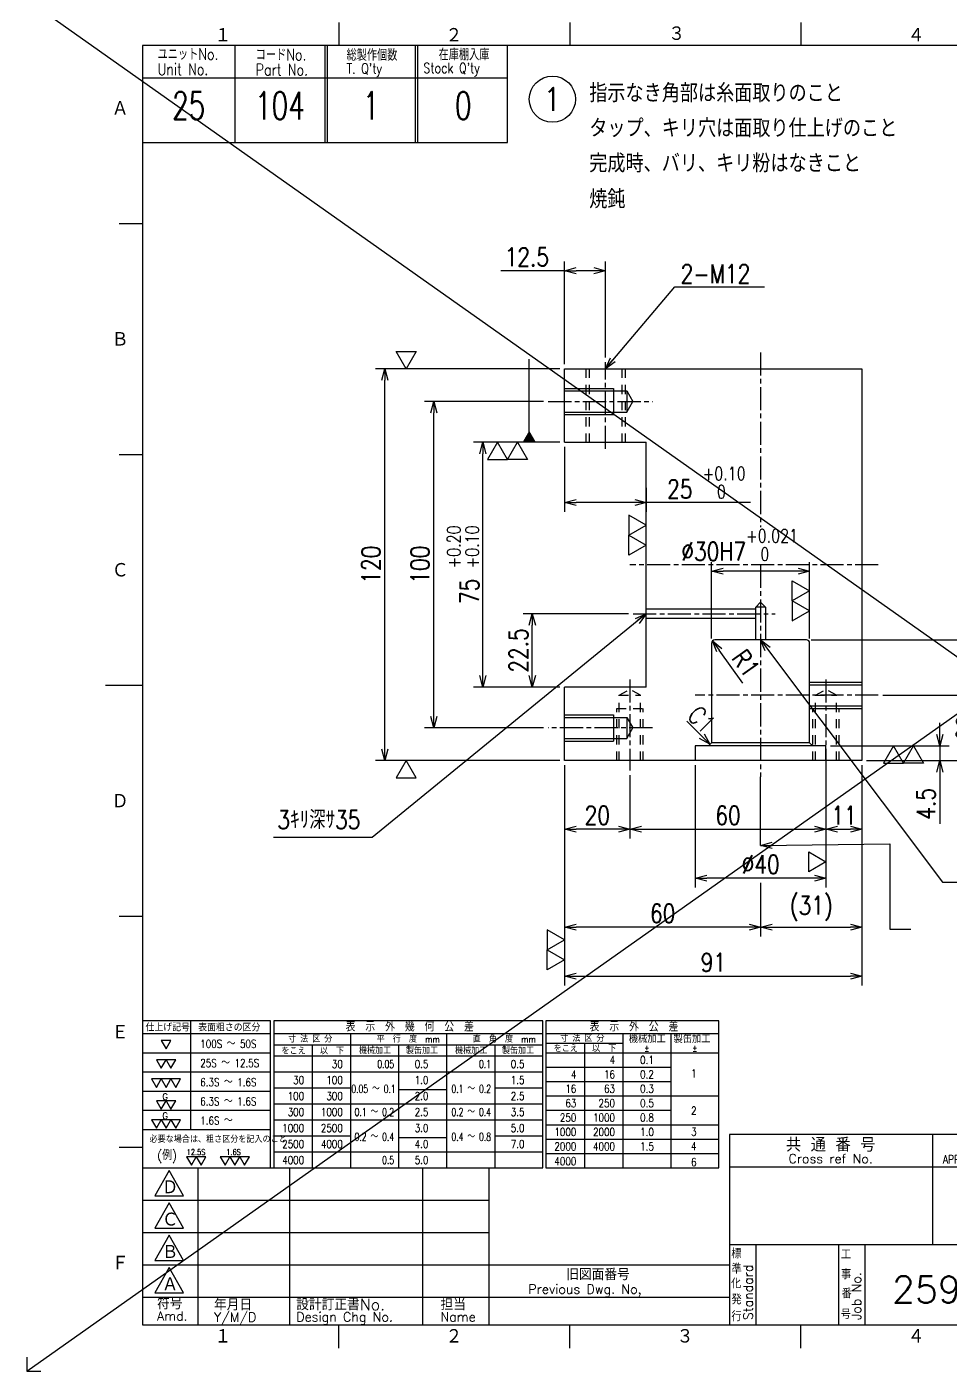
# Model space of a CAD drawing. Extents: x 0 to 1442, y 0 to 840.
# Drawn here: x 0 to 282.5, y 0 to 411.6 of the extents above; entities that cross this region are included whole.
import ezdxf
from ezdxf.enums import TextEntityAlignment as Align

# ---------------------------------------------------------------- set-up
doc = ezdxf.new("R2010")
doc.units = 0
doc.header["$LTSCALE"] = 1.41421
doc.linetypes.add('GEN7A', pattern=[7.5, 5, -0.75, 1, -0.75])
doc.linetypes.add('HIDDEN2', pattern=[3.5, 2, -1.5])
doc.layers.get('0').update_dxf_attribs({"linetype": 'CONTINUOUS'})
doc.layers.get('DEFPOINTS').update_dxf_attribs({"linetype": 'CONTINUOUS'})
for name, color, linetype in [('2', 5, 'CONTINUOUS'), ('4', 3, 'CONTINUOUS'), ('5', 3, 'CONTINUOUS'), ('6', 52, 'CONTINUOUS'), ('7A', 4, 'GEN7A'), ('8', 1, 'CONTINUOUS'), ('9', 3, 'HIDDEN2'), ('RAHM2', 1, 'CONTINUOUS')]:
    doc.layers.add(name, color=color, linetype=linetype)
doc.styles.add('DIMENSION', font='monotxt.shx', dxfattribs={"bigfont": 'bigfont.shx'})
doc.styles.get("Standard").update_dxf_attribs({"font": 'romans.shx', "width": 0.8, "bigfont": 'extfont.shx'})
doc.dimstyles.new('GEN-ISO', dxfattribs={"dimscale": 1.41421, "dimtxt": 4, "dimasz": 2.5, "dimexe": 2, "dimexo": 1, "dimgap": 1, "dimtad": 3, "dimdec": 3, "dimrnd": 0.001, "dimdsep": 46, "dimtxsty": 'Standard', "dimblk": 'OPEN30', "dimcen": 0, "dimclrt": 52, "dimadec": 0, "dimazin": 0, "dimtp": 0.1, "dimtm": 0.1, "dimtfac": 0.6, "dimtdec": 3, "dimtmove": 0, "dimatfit": 3, "dimldrblk": 'OPEN30', "dimfxl": 1, "dimarcsym": 0})
doc.dimstyles.new('GEN-ISO$4', dxfattribs={"dimscale": 1.41421, "dimtxt": 4, "dimasz": 2.5, "dimexe": 2, "dimexo": 1, "dimgap": 1, "dimtad": 3, "dimdec": 3, "dimrnd": 0.001, "dimdsep": 46, "dimtxsty": 'Standard', "dimblk": 'OPEN30', "dimcen": 0, "dimclrt": 52, "dimadec": 0, "dimazin": 0, "dimtp": 0.1, "dimtm": 0.1, "dimtfac": 0.6, "dimtdec": 3, "dimtmove": 0, "dimatfit": 3, "dimldrblk": 'OPEN30', "dimfxl": 1, "dimarcsym": 0})

# ---------------------------------------------------------------- blocks, each defined once
blk = doc.blocks.new('1A3ﾌﾞﾋﾝ')
at = {"layer": 'RAHM2', "color": 5, "linetype": 'Continuous'}
for p, q in [((67.5, 292), (67.5, 287)), ((117.5, 292), (117.5, 287)), ((167.5, 292), (167.5, 287)), ((410, 287), (25, 287)), ((25, 287), (25, 10)), ((104, 266), (104, 287)), ((25, 266), (64.5, 266)), ((64.5, 266), (104, 266)), ((20, 248.5), (25, 248.5)), ((20, 198.5), (25, 198.5)), ((17, 148.5), (25, 148.5)), ((20, 98.5), (25, 98.5)), ((20, 48.5), (25, 48.5)), ((25, 10), (410, 10)), ((67.5, 5), (67.5, 10)), ((117.5, 5), (117.5, 10)), ((0, 3), (0, 0)), ((0, 0), (3, 0))]:
    blk.add_line(p, q, dxfattribs=at)
at = {"layer": 'RAHM2', "color": 7, "linetype": 'Continuous'}
for p, q in [((45, 287), (45, 266)), ((64.5, 287), (64.5, 266)), ((65, 287), (65, 266)), ((84, 287), (84, 266)), ((84.5, 287), (84.5, 266)), ((25, 280), (64.5, 280)), ((64.5, 280), (104, 280)), ((195.93, 51.26), (195.93, 27.42)), ((25, 44), (100, 44)), ((37, 44), (37, 10)), ((56.8, 44), (56.8, 10)), ((85.6, 44), (85.6, 10)), ((100, 10), (100, 44)), ((152.05, 44.26), (410, 44.26)), ((25, 37), (100, 37)), ((25, 30), (100, 30)), ((152.05, 27.42), (410, 27.42)), ((157.77, 27.42), (157.77, 10)), ((175.59, 27.42), (175.59, 10)), ((181.3, 27.42), (181.3, 10)), ((25, 23), (100, 23)), ((100, 23), (152.05, 23)), ((25, 16), (100, 16)), ((100, 16), (152.05, 16)), ((167.5, 5), (167.5, 10))]:
    blk.add_line(p, q, dxfattribs=at)
at = {"layer": 'RAHM2', "color": 5, "linetype": 'Continuous'}
blk.add_lwpolyline([(410, 51.26), (152.05, 51.26), (152.05, 10)], dxfattribs=at)
at = {"layer": 'RAHM2', "color": 7, "linetype": 'Continuous'}
for points in [[(30.79, 43.41), (27.65, 37.97), (33.92, 37.97)], [(30.79, 36.41), (27.65, 30.97), (33.92, 30.97)], [(30.79, 29.41), (27.65, 23.97), (33.92, 23.97)], [(30.79, 22.41), (27.65, 16.97), (33.92, 16.97)]]:
    blk.add_lwpolyline(points, close=True, dxfattribs=at)
at = {"layer": 'RAHM2', "color": 5, "linetype": 'Continuous'}
blk.add_text('３', height=3.31, dxfattribs=at).set_placement((140.6, 289.58), align=Align.MIDDLE)
for s, p in [('１', (40.6, 287.58)), ('２', (90.6, 287.58)), ('４', (190.6, 287.58)), ('Ａ', (18.36, 271.74)), ('Ｂ', (18.36, 221.74)), ('Ｃ', (18.36, 171.74)), ('Ｄ', (18.36, 121.74)), ('Ｅ', (18.36, 71.74)), ('Ｆ', (18.36, 21.74)), ('１', (40.6, 5.87)), ('２', (90.6, 5.87)), ('３', (140.6, 5.87)), ('４', (190.6, 5.87))]:
    blk.add_text(s, height=3.31, dxfattribs=at).set_placement(p)
at = {"layer": 'RAHM2', "color": 7, "linetype": 'Continuous', "width": 0.8}
for s, height, p in [('ユニットNo.', 2.5, (28.29, 283.92)), ('コードNo.', 2.5, (49.52, 283.81)), ('総製作個数', 2.5, (69.17, 283.72)), ('在庫棚入庫', 2.5, (89.08, 283.82)), ('Unit No.', 2.5, (28.29, 280.64)), ('Part No.', 2.5, (49.52, 280.53)), ("T. Q'ty", 2.2, (69.17, 280.96)), ("Stock Q'ty", 2.2, (85.8, 281.06))]:
    blk.add_text(s, height=height, dxfattribs=at).set_placement(p)
at = {"layer": 'RAHM2', "color": 7, "linetype": 'Continuous'}
for s, height, p in [('共 通 番 号', 3, (173.93, 49.14)), ('Cross ref No.', 2, (173.93, 46.01))]:
    blk.add_text(s, height=height, dxfattribs=at).set_placement(p, align=Align.MIDDLE)
at = {"layer": 'RAHM2', "color": 7, "linetype": 'Continuous', "width": 0.8}
blk.add_text('APPROVED', height=1.8, dxfattribs=at).set_placement((203.18, 45.85), align=Align.MIDDLE)
at = {"layer": 'RAHM2', "color": 7, "linetype": 'Continuous'}
for s, height, p in [('Ｄ', 3.2, (29.23, 38.2)), ('Ｃ', 3.2, (29.23, 31.2)), ('Ｂ', 3.2, (29.23, 24.2)), ('標', 2, (152.44, 24.43)), ('準', 2, (152.47, 21.11)), ('工', 2, (176.15, 24.24)), ('旧図面番号', 2.5, (116.71, 19.69)), ('事', 2, (176.17, 19.92)), ('Ａ', 3.2, (29.23, 17.2)), ('Previous Dwg. No,', 2, (108.5, 16.75)), ('化', 2, (152.37, 17.95)), ('番', 2, (176.31, 15.76)), ('符号', 2.5, (28.17, 13.37)), ('年月日', 2.5, (40.49, 13.14)), ('設計訂正書No.', 2.5, (58.29, 13.18)), ('担当', 2.5, (89.5, 13.18)), ('発', 2, (152.46, 14.47)), ('Amd.', 2, (28.17, 10.93)), ('Y/M/D', 2, (40.49, 10.7)), ('Design Chg No.', 2, (58.29, 10.75)), ('Name', 2, (89.5, 10.75)), ('行', 2, (152.46, 10.82)), ('号', 2, (176.11, 11.28))]:
    blk.add_text(s, height=height, dxfattribs=at).set_placement(p)
for s, p in [('Standard', (157.07, 11.05)), ('Job No.', (180.5, 11.05))]:
    blk.add_text(s, height=2, rotation=90, dxfattribs=at).set_placement(p)
at = {"layer": 'RAHM2', "color": 5, "linetype": 'Continuous', "width": 0.7}
for tag, p in [('HEADER3', (35, 274.01)), ('HEADER4', (54.75, 274)), ('HEADER15', (74.49, 274)), ('HEADER16', (94.43, 274))]:
    blk.add_attdef(tag, text='', height=6, dxfattribs=at).set_placement(p, align=Align.MIDDLE)
at = {"layer": 'RAHM2', "color": 7, "linetype": 'Continuous'}
blk.add_attdef('HEADER5', text='', height=2.5, dxfattribs=at).set_placement((63.69, 267.1), align=Align.BOTTOM_RIGHT)
for tag, height, width, p in [('HEADER1', 5, 0.9, (359.12, 40.15)), ('HEADER7', 5, 0.8, (174.38, 35.8)), ('GEN-TITLE-SCA', 4, 0.85, (261.79, 35.85)), ('HEADER2', 6, 0.9, (358.89, 31.68)), ('HEADER11', 3.2, 0.63, (46.91, 19.38)), ('HEADER9', 3.33, 0.8, (71.4, 19.2)), ('HEADER10', 3.5, 0.8, (92.57, 19.22)), ('HEADER14', 3.31, 0.8, (126.54, 12.82))]:
    blk.add_attdef(tag, text='', height=height, dxfattribs=dict(at, width=width)).set_placement(p, align=Align.MIDDLE)
at = {"layer": 'RAHM2', "color": 7, "linetype": 'Continuous', "width": 0.8}
blk.add_attdef('GEN-TITLE-DAT', text='', height=3.5, dxfattribs=at).set_placement((275.35, 34.1), align=Align.BOTTOM_LEFT)
at = {"layer": 'RAHM2', "color": 5, "linetype": 'Continuous'}
blk.add_attdef('HEADER6', text='', height=5.8, dxfattribs=at).set_placement((207.09, 13.03), align=Align.BOTTOM_RIGHT)
at = {"layer": 'RAHM2', "color": 5, "linetype": 'Continuous', "style": 'DIMENSION', "width": 1.2}
for tag, p in [('HEADER13', (213.56, 11.75)), ('HEADER12', (247.26, 11.72)), ('GEN-TITLE-DWG', (316.79, 11.74))]:
    blk.add_attdef(tag, text='', height=7.02, dxfattribs=at).set_placement(p, align=Align.BOTTOM_LEFT)
blk.add_attdef('HEADER8', text='', height=7.02, dxfattribs=at).set_placement((406.69, 11.71), align=Align.BOTTOM_RIGHT)
blk = doc.blocks.new('_Open30')
at = {"color": 0, "linetype": 'ByBlock', "lineweight": -2}
for p, q in [((-1, 0.27), (0, 0)), ((0, 0), (-1, -0.27)), ((0, 0), (-1, 0))]:
    blk.add_line(p, q, dxfattribs=at)
blk = doc.blocks.new('*D6')
at = {"layer": '5', "color": 0, "lineweight": -2, "transparency": 16777216}
for p, q in [((163.13, 284.44), (136.72, 284.44)), ((139.54, 212.97), (139.54, 280.9)), ((163.13, 209.44), (136.72, 209.44))]:
    blk.add_line(p, q, dxfattribs=at)
at = {"layer": 'DEFPOINTS', "color": 0, "transparency": 16777216}
for p in [(139.54, 284.44), (164.54, 284.44), (164.54, 209.44)]:
    blk.add_point(p, dxfattribs=at)
at = {"layer": '5', "color": 0, "lineweight": -2, "transparency": 16777216, "xscale": 3.535525, "yscale": 3.535525, "zscale": 3.535525}
for p, rotation in [((139.54, 284.44), 90), ((139.54, 209.44), 270)]:
    blk.add_blockref('_Open30', p, dxfattribs=dict(at, rotation=rotation))
at = {"layer": '5', "color": 52, "transparency": 16777216, "insert": (133.46, 246.94), "char_height": 5.6568, "attachment_point": 5, "rotation": 90}
blk.add_mtext('75 \\H4;\\S+0.20^ +0.10;', dxfattribs=at)
blk = doc.blocks.new('*D5')
at = {"layer": '5', "color": 0, "lineweight": -2, "transparency": 16777216}
for p, q in [((158.13, 296.94), (121.72, 296.94)), ((124.54, 200.47), (124.54, 293.4)), ((158.13, 196.94), (121.72, 196.94))]:
    blk.add_line(p, q, dxfattribs=at)
at = {"layer": 'DEFPOINTS', "color": 0, "transparency": 16777216}
for p in [(124.54, 296.94), (159.54, 296.94), (159.54, 196.94)]:
    blk.add_point(p, dxfattribs=at)
at = {"layer": '5', "color": 0, "lineweight": -2, "transparency": 16777216, "xscale": 3.535525, "yscale": 3.535525, "zscale": 3.535525}
for p, rotation in [((124.54, 296.94), 90), ((124.54, 196.94), 270)]:
    blk.add_blockref('_Open30', p, dxfattribs=dict(at, rotation=rotation))
at = {"layer": '5', "color": 52, "transparency": 16777216, "insert": (120.3, 246.94), "char_height": 5.657, "attachment_point": 5, "rotation": 90}
blk.add_mtext('100', dxfattribs=at)
blk = doc.blocks.new('*D7')
at = {"layer": '5', "color": 0, "lineweight": -2, "transparency": 16777216}
for p, q in [((164.54, 185.52), (164.54, 118.11)), ((255.54, 185.52), (255.54, 118.11)), ((168.08, 120.94), (252.01, 120.94))]:
    blk.add_line(p, q, dxfattribs=at)
at = {"layer": 'DEFPOINTS', "color": 0, "transparency": 16777216}
for p in [(164.54, 186.94), (255.54, 186.94), (255.54, 120.94)]:
    blk.add_point(p, dxfattribs=at)
at = {"layer": '5', "color": 0, "lineweight": -2, "transparency": 16777216, "xscale": 3.535525, "yscale": 3.535525, "zscale": 3.535525, "rotation": 180}
blk.add_blockref('_Open30', (164.54, 120.94), dxfattribs=at)
at = {"layer": '5', "color": 0, "lineweight": -2, "transparency": 16777216, "xscale": 3.535525, "yscale": 3.535525, "zscale": 3.535525}
blk.add_blockref('_Open30', (255.54, 120.94), dxfattribs=at)
at = {"layer": '5', "color": 52, "transparency": 16777216, "insert": (210.04, 125.18), "char_height": 5.657, "attachment_point": 5}
blk.add_mtext('91', dxfattribs=at)
blk = doc.blocks.new('*D8')
at = {"layer": '5', "color": 0, "lineweight": -2, "transparency": 16777216}
for p, q in [((164.54, 283.02), (164.54, 263.15)), ((189.54, 270.52), (189.54, 263.15)), ((186.01, 265.98), (168.08, 265.98)), ((221.48, 265.98), (189.54, 265.98))]:
    blk.add_line(p, q, dxfattribs=at)
at = {"layer": 'DEFPOINTS', "color": 0, "transparency": 16777216}
for p in [(164.54, 284.44), (189.54, 271.94), (164.54, 265.98)]:
    blk.add_point(p, dxfattribs=at)
at = {"layer": '5', "color": 0, "lineweight": -2, "transparency": 16777216, "xscale": 3.535525, "yscale": 3.535525, "zscale": 3.535525, "rotation": 180}
blk.add_blockref('_Open30', (164.54, 265.98), dxfattribs=at)
at = {"layer": '5', "color": 0, "lineweight": -2, "transparency": 16777216, "xscale": 3.535525, "yscale": 3.535525, "zscale": 3.535525}
blk.add_blockref('_Open30', (189.54, 265.98), dxfattribs=at)
at = {"layer": '5', "color": 52, "transparency": 16777216, "insert": (207.94, 272.06), "char_height": 5.6568, "attachment_point": 5}
blk.add_mtext('25 \\H4;\\S+0.10^   0;', dxfattribs=at)
blk = doc.blocks.new('*D9')
at = {"layer": '5', "color": 0, "lineweight": -2, "transparency": 16777216}
for p, q in [((163.13, 306.94), (106.72, 306.94)), ((109.54, 190.47), (109.54, 303.4)), ((163.13, 186.94), (106.72, 186.94))]:
    blk.add_line(p, q, dxfattribs=at)
at = {"layer": 'DEFPOINTS', "color": 0, "transparency": 16777216}
for p in [(109.54, 306.94), (164.54, 306.94), (164.54, 186.94)]:
    blk.add_point(p, dxfattribs=at)
at = {"layer": '5', "color": 0, "lineweight": -2, "transparency": 16777216, "xscale": 3.535525, "yscale": 3.535525, "zscale": 3.535525}
for p, rotation in [((109.54, 306.94), 90), ((109.54, 186.94), 270)]:
    blk.add_blockref('_Open30', p, dxfattribs=dict(at, rotation=rotation))
at = {"layer": '5', "color": 52, "transparency": 16777216, "insert": (105.3, 246.94), "char_height": 5.657, "attachment_point": 5, "rotation": 90}
blk.add_mtext('120', dxfattribs=at)
blk = doc.blocks.new('*D11')
at = {"layer": '5', "color": 0, "lineweight": -2, "transparency": 16777216}
for p, q in [((164.54, 308.35), (164.54, 339.76)), ((177.04, 310.35), (177.04, 339.76)), ((164.54, 336.94), (145.03, 336.94)), ((173.51, 336.94), (168.08, 336.94))]:
    blk.add_line(p, q, dxfattribs=at)
at = {"layer": 'DEFPOINTS', "color": 0, "transparency": 16777216}
for p in [(164.54, 336.94), (177.04, 308.94), (164.54, 306.94)]:
    blk.add_point(p, dxfattribs=at)
at = {"layer": '5', "color": 0, "lineweight": -2, "transparency": 16777216, "xscale": 3.535525, "yscale": 3.535525, "zscale": 3.535525, "rotation": 180}
blk.add_blockref('_Open30', (164.54, 336.94), dxfattribs=at)
at = {"layer": '5', "color": 0, "lineweight": -2, "transparency": 16777216, "xscale": 3.535525, "yscale": 3.535525, "zscale": 3.535525}
blk.add_blockref('_Open30', (177.04, 336.94), dxfattribs=at)
at = {"layer": '5', "color": 52, "transparency": 16777216, "insert": (153.02, 341.18), "char_height": 5.657, "attachment_point": 5}
blk.add_mtext('12.5', dxfattribs=at)
blk = doc.blocks.new('*D12')
at = {"layer": '5', "color": 0, "lineweight": -2, "transparency": 16777216}
blk.add_line((219.07, 210.66), (211.89, 220.76), dxfattribs=at)
at = {"layer": 'DEFPOINTS', "color": 0, "transparency": 16777216}
for p in [(209.84, 223.64), (210.42, 222.83)]:
    blk.add_point(p, dxfattribs=at)
at = {"layer": '5', "color": 0, "lineweight": -2, "transparency": 16777216, "xscale": 3.535525, "yscale": 3.535525, "zscale": 3.535525, "rotation": 125.4241590727344}
blk.add_blockref('_Open30', (209.84, 223.64), dxfattribs=at)
at = {"layer": '5', "color": 52, "transparency": 16777216, "insert": (219.96, 216.73), "char_height": 5.657, "attachment_point": 5, "rotation": 305.4242}
blk.add_mtext('R1', dxfattribs=at)
blk = doc.blocks.new('*D13')
at = {"layer": '5', "color": 0, "lineweight": -2, "transparency": 16777216}
for p, q in [((239.96, 223.94), (309.37, 223.94)), ((306.54, 190.47), (306.54, 220.4)), ((256.96, 186.94), (309.37, 186.94))]:
    blk.add_line(p, q, dxfattribs=at)
at = {"layer": 'DEFPOINTS', "color": 0, "transparency": 16777216}
for p in [(238.54, 223.94), (306.54, 223.94), (255.54, 186.94)]:
    blk.add_point(p, dxfattribs=at)
at = {"layer": '5', "color": 0, "lineweight": -2, "transparency": 16777216, "xscale": 3.535525, "yscale": 3.535525, "zscale": 3.535525}
for p, rotation in [((306.54, 223.94), 90), ((306.54, 186.94), 270)]:
    blk.add_blockref('_Open30', p, dxfattribs=dict(at, rotation=rotation))
at = {"layer": '5', "color": 52, "transparency": 16777216, "insert": (302.3, 205.44), "char_height": 5.657, "attachment_point": 5, "rotation": 90}
blk.add_mtext('37', dxfattribs=at)
blk = doc.blocks.new('*D14')
at = {"layer": '5', "color": 0, "lineweight": -2, "transparency": 16777216}
for p, q in [((261.96, 206.94), (294.37, 206.94)), ((291.54, 190.47), (291.54, 203.4)), ((256.96, 186.94), (294.37, 186.94))]:
    blk.add_line(p, q, dxfattribs=at)
at = {"layer": 'DEFPOINTS', "color": 0, "transparency": 16777216}
for p in [(260.54, 206.94), (291.54, 206.94), (255.54, 186.94)]:
    blk.add_point(p, dxfattribs=at)
at = {"layer": '5', "color": 0, "lineweight": -2, "transparency": 16777216, "xscale": 3.535525, "yscale": 3.535525, "zscale": 3.535525}
for p, rotation in [((291.54, 206.94), 90), ((291.54, 186.94), 270)]:
    blk.add_blockref('_Open30', p, dxfattribs=dict(at, rotation=rotation))
at = {"layer": '5', "color": 52, "transparency": 16777216, "insert": (287.3, 196.94), "char_height": 5.657, "attachment_point": 5, "rotation": 90}
blk.add_mtext('20', dxfattribs=at)
blk = doc.blocks.new('*D15')
at = {"layer": '5', "color": 0, "lineweight": -2, "transparency": 16777216}
for p, q in [((279.37, 194.97), (279.37, 198.51)), ((245.96, 191.44), (282.2, 191.44)), ((279.37, 191.44), (279.37, 186.94)), ((256.96, 186.94), (282.2, 186.94)), ((279.37, 183.4), (279.37, 167.55))]:
    blk.add_line(p, q, dxfattribs=at)
at = {"layer": 'DEFPOINTS', "color": 0, "transparency": 16777216}
for p in [(244.54, 191.44), (255.54, 186.94), (279.37, 186.94)]:
    blk.add_point(p, dxfattribs=at)
at = {"layer": '5', "color": 0, "lineweight": -2, "transparency": 16777216, "xscale": 3.535525, "yscale": 3.535525, "zscale": 3.535525}
for p, rotation in [((279.37, 191.44), 270), ((279.37, 186.94), 90)]:
    blk.add_blockref('_Open30', p, dxfattribs=dict(at, rotation=rotation))
at = {"layer": '5', "color": 52, "transparency": 16777216, "insert": (275.13, 173.71), "char_height": 5.657, "attachment_point": 5, "rotation": 90}
blk.add_mtext('4.5', dxfattribs=at)
blk = doc.blocks.new('*D16')
at = {"layer": '5', "color": 0, "lineweight": -2, "transparency": 16777216}
for p, q in [((209.54, 224.35), (209.54, 247.76)), ((239.54, 224.35), (239.54, 247.76)), ((236.01, 244.94), (213.08, 244.94))]:
    blk.add_line(p, q, dxfattribs=at)
at = {"layer": 'DEFPOINTS', "color": 0, "transparency": 16777216}
for p in [(209.54, 244.94), (209.54, 222.94), (239.54, 222.94)]:
    blk.add_point(p, dxfattribs=at)
at = {"layer": '5', "color": 0, "lineweight": -2, "transparency": 16777216, "xscale": 3.535525, "yscale": 3.535525, "zscale": 3.535525, "rotation": 180}
blk.add_blockref('_Open30', (209.54, 244.94), dxfattribs=at)
at = {"layer": '5', "color": 0, "lineweight": -2, "transparency": 16777216, "xscale": 3.535525, "yscale": 3.535525, "zscale": 3.535525}
blk.add_blockref('_Open30', (239.54, 244.94), dxfattribs=at)
at = {"layer": '5', "color": 52, "transparency": 16777216, "insert": (218.13, 252.97), "char_height": 5.6568, "attachment_point": 5}
blk.add_mtext('%%C30H7\\H4;\\S+0.021^   0;', dxfattribs=at)
blk = doc.blocks.new('*D17')
at = {"layer": '5', "color": 0, "lineweight": -2, "transparency": 16777216}
for p, q in [((204.54, 185.52), (204.54, 148.11)), ((244.54, 185.52), (244.54, 148.11)), ((241.01, 150.94), (208.08, 150.94))]:
    blk.add_line(p, q, dxfattribs=at)
at = {"layer": 'DEFPOINTS', "color": 0, "transparency": 16777216}
for p in [(204.54, 186.94), (244.54, 186.94), (204.54, 150.94)]:
    blk.add_point(p, dxfattribs=at)
at = {"layer": '5', "color": 0, "lineweight": -2, "transparency": 16777216, "xscale": 3.535525, "yscale": 3.535525, "zscale": 3.535525, "rotation": 180}
blk.add_blockref('_Open30', (204.54, 150.94), dxfattribs=at)
at = {"layer": '5', "color": 0, "lineweight": -2, "transparency": 16777216, "xscale": 3.535525, "yscale": 3.535525, "zscale": 3.535525}
blk.add_blockref('_Open30', (244.54, 150.94), dxfattribs=at)
at = {"layer": '5', "color": 52, "transparency": 16777216, "insert": (224.54, 155.18), "char_height": 5.657, "attachment_point": 5}
blk.add_mtext('%%C40', dxfattribs=at)
blk = doc.blocks.new('GENBALLOON1')
blk.add_circle((0, 0), 5)
at = {"flags": 1}
blk.add_attdef('GEN_PARENT', text='', height=2.5, dxfattribs=at).set_placement((0, 0), align=Align.MIDDLE)
blk.add_attdef('REF_NO', text='', height=3.5).set_placement((0, 0), align=Align.MIDDLE)
at = {"color": 7, "flags": 1}
for tag, p in [('5GENINF', (6.43, 0.96)), ('6GENINF', (6.43, 0.63)), ('7GENINF', (6.43, 0.3)), ('8GENINF', (6.43, -0.04)), ('9GENINF', (6.43, -0.37)), ('3GENINF', (6.43, -2.34)), ('4GENINF', (6.43, -2.67)), ('10GENINF', (6.43, -0.7)), ('11GENINF', (6.43, -1)), ('12GENINF', (6.43, -1.34)), ('13GENINF', (6.43, -1.67)), ('14GENINF', (6.43, -2)), ('15GENINF', (6.43, -3)), ('20GENINF', (6.43, -4.7)), ('21GENINF', (6.43, -5.04)), ('22GENINF', (6.43, -5.37)), ('16GENINF', (6.43, -3.34)), ('17GENINF', (6.43, -3.7)), ('18GENINF', (6.43, -4.04)), ('19GENINF', (6.43, -4.37))]:
    blk.add_attdef(tag, p, '', height=0.2, dxfattribs=at)
blk = doc.blocks.new('*D19')
at = {"layer": '5', "color": 0, "lineweight": -2, "transparency": 16777216}
for p, q in [((164.54, 185.52), (164.54, 163.11)), ((184.54, 182.52), (184.54, 163.11)), ((181.01, 165.94), (168.08, 165.94))]:
    blk.add_line(p, q, dxfattribs=at)
at = {"layer": 'DEFPOINTS', "color": 0, "transparency": 16777216}
for p in [(164.54, 186.94), (184.54, 183.94), (164.54, 165.94)]:
    blk.add_point(p, dxfattribs=at)
at = {"layer": '5', "color": 0, "lineweight": -2, "transparency": 16777216, "xscale": 3.535525, "yscale": 3.535525, "zscale": 3.535525, "rotation": 180}
blk.add_blockref('_Open30', (164.54, 165.94), dxfattribs=at)
at = {"layer": '5', "color": 0, "lineweight": -2, "transparency": 16777216, "xscale": 3.535525, "yscale": 3.535525, "zscale": 3.535525}
blk.add_blockref('_Open30', (184.54, 165.94), dxfattribs=at)
at = {"layer": '5', "color": 52, "transparency": 16777216, "insert": (174.54, 170.18), "char_height": 5.657, "attachment_point": 5}
blk.add_mtext('20', dxfattribs=at)
blk = doc.blocks.new('*D20')
at = {"layer": '5', "color": 0, "lineweight": -2, "transparency": 16777216}
for p, q in [((184.54, 182.52), (184.54, 163.11)), ((244.54, 182.52), (244.54, 163.11)), ((188.08, 165.94), (241.01, 165.94))]:
    blk.add_line(p, q, dxfattribs=at)
at = {"layer": 'DEFPOINTS', "color": 0, "transparency": 16777216}
for p in [(184.54, 183.94), (244.54, 183.94), (244.54, 165.94)]:
    blk.add_point(p, dxfattribs=at)
at = {"layer": '5', "color": 0, "lineweight": -2, "transparency": 16777216, "xscale": 3.535525, "yscale": 3.535525, "zscale": 3.535525, "rotation": 180}
blk.add_blockref('_Open30', (184.54, 165.94), dxfattribs=at)
at = {"layer": '5', "color": 0, "lineweight": -2, "transparency": 16777216, "xscale": 3.535525, "yscale": 3.535525, "zscale": 3.535525}
blk.add_blockref('_Open30', (244.54, 165.94), dxfattribs=at)
at = {"layer": '5', "color": 52, "transparency": 16777216, "insert": (214.54, 170.18), "char_height": 5.657, "attachment_point": 5}
blk.add_mtext('60', dxfattribs=at)
blk = doc.blocks.new('*D21')
at = {"layer": '5', "color": 0, "lineweight": -2, "transparency": 16777216}
for p, q in [((255.54, 185.52), (255.54, 163.11)), ((244.54, 182.52), (244.54, 163.11)), ((248.08, 165.94), (252.01, 165.94))]:
    blk.add_line(p, q, dxfattribs=at)
at = {"layer": 'DEFPOINTS', "color": 0, "transparency": 16777216}
for p in [(255.54, 186.94), (244.54, 183.94), (255.54, 165.94)]:
    blk.add_point(p, dxfattribs=at)
at = {"layer": '5', "color": 0, "lineweight": -2, "transparency": 16777216, "xscale": 3.535525, "yscale": 3.535525, "zscale": 3.535525, "rotation": 180}
blk.add_blockref('_Open30', (244.54, 165.94), dxfattribs=at)
at = {"layer": '5', "color": 0, "lineweight": -2, "transparency": 16777216, "xscale": 3.535525, "yscale": 3.535525, "zscale": 3.535525}
blk.add_blockref('_Open30', (255.54, 165.94), dxfattribs=at)
at = {"layer": '5', "color": 52, "transparency": 16777216, "insert": (250.04, 170.18), "char_height": 5.657, "attachment_point": 5}
blk.add_mtext('11', dxfattribs=at)
blk = doc.blocks.new('*D30')
at = {"layer": '5', "color": 0, "lineweight": -2, "transparency": 16777216}
for p, q in [((255.54, 185.52), (255.54, 133.11)), ((224.54, 149.52), (224.54, 133.11)), ((228.08, 135.94), (252.01, 135.94))]:
    blk.add_line(p, q, dxfattribs=at)
at = {"layer": 'DEFPOINTS', "color": 0, "transparency": 16777216}
for p in [(255.54, 186.94), (224.54, 150.94), (255.54, 135.94)]:
    blk.add_point(p, dxfattribs=at)
at = {"layer": '5', "color": 0, "lineweight": -2, "transparency": 16777216, "xscale": 3.535525, "yscale": 3.535525, "zscale": 3.535525, "rotation": 180}
blk.add_blockref('_Open30', (224.54, 135.94), dxfattribs=at)
at = {"layer": '5', "color": 0, "lineweight": -2, "transparency": 16777216, "xscale": 3.535525, "yscale": 3.535525, "zscale": 3.535525}
blk.add_blockref('_Open30', (255.54, 135.94), dxfattribs=at)
at = {"layer": '5', "color": 52, "transparency": 16777216, "insert": (240.04, 141.66), "char_height": 5.657, "attachment_point": 5}
blk.add_mtext('(31)', dxfattribs=at)
blk = doc.blocks.new('*D31')
at = {"layer": '5', "color": 0, "lineweight": -2, "transparency": 16777216}
for p, q in [((164.54, 185.52), (164.54, 133.11)), ((224.54, 149.52), (224.54, 133.11)), ((221.01, 135.94), (168.08, 135.94))]:
    blk.add_line(p, q, dxfattribs=at)
at = {"layer": 'DEFPOINTS', "color": 0, "transparency": 16777216}
for p in [(164.54, 186.94), (224.54, 150.94), (164.54, 135.94)]:
    blk.add_point(p, dxfattribs=at)
at = {"layer": '5', "color": 0, "lineweight": -2, "transparency": 16777216, "xscale": 3.535525, "yscale": 3.535525, "zscale": 3.535525, "rotation": 180}
blk.add_blockref('_Open30', (164.54, 135.94), dxfattribs=at)
at = {"layer": '5', "color": 0, "lineweight": -2, "transparency": 16777216, "xscale": 3.535525, "yscale": 3.535525, "zscale": 3.535525}
blk.add_blockref('_Open30', (224.54, 135.94), dxfattribs=at)
at = {"layer": '5', "color": 52, "transparency": 16777216, "insert": (194.54, 140.18), "char_height": 5.657, "attachment_point": 5}
blk.add_mtext('60', dxfattribs=at)
blk = doc.blocks.new('*D32')
at = {"layer": '5', "color": 0, "lineweight": -2, "transparency": 16777216}
for p, q in [((184.11, 231.94), (151.84, 231.94)), ((154.67, 212.97), (154.67, 228.4)), ((163.13, 209.44), (151.84, 209.44))]:
    blk.add_line(p, q, dxfattribs=at)
at = {"layer": 'DEFPOINTS', "color": 0, "transparency": 16777216}
for p in [(154.67, 231.94), (185.53, 231.94), (164.54, 209.44)]:
    blk.add_point(p, dxfattribs=at)
at = {"layer": '5', "color": 0, "lineweight": -2, "transparency": 16777216, "xscale": 3.535525, "yscale": 3.535525, "zscale": 3.535525}
for p, rotation in [((154.67, 231.94), 90), ((154.67, 209.44), 270)]:
    blk.add_blockref('_Open30', p, dxfattribs=dict(at, rotation=rotation))
at = {"layer": '5', "color": 52, "transparency": 16777216, "insert": (150.43, 220.69), "char_height": 5.657, "attachment_point": 5, "rotation": 90}
blk.add_mtext('22.5', dxfattribs=at)
blk = doc.blocks.new('A$C5F9221B6')
for p, q in [((10.5, 32.2), (10.5, 8.4)), ((0, 29.4), (28, 29.4)), ((28.7, 29.4), (87.5, 29.4)), ((28.7, 26.95), (87.5, 26.95)), ((37.1, 26.95), (37.1, 0)), ((45.5, 29.4), (45.5, 0)), ((56, 26.95), (56, 0)), ((66.5, 29.4), (66.5, 0)), ((77, 26.95), (77, 0)), ((88.2, 29.4), (126, 29.4)), ((88.2, 27.3), (105, 27.3)), ((96.6, 27.3), (96.6, 0)), ((105, 29.4), (105, 0)), ((115.5, 29.4), (115.5, 0)), ((28.7, 24.5), (87.5, 24.5)), ((88.2, 25.2), (126, 25.2)), ((0, 8.4), (28, 8.4))]:
    blk.add_line(p, q)
for points in [[(5.16, 26.02), (6.22, 27.86), (4.1, 27.86), (5.16, 26.02)], [(4.1, 21.82), (5.16, 23.66), (3.04, 23.66), (4.1, 21.82)], [(6.22, 21.82), (7.28, 23.66), (5.16, 23.66), (6.22, 21.82)], [(3.04, 17.62), (4.1, 19.46), (1.98, 19.46), (3.04, 17.62)], [(5.16, 17.62), (6.22, 19.46), (4.1, 19.46), (5.16, 17.62)], [(7.28, 17.62), (8.35, 19.46), (6.22, 19.46), (7.28, 17.62)], [(4.1, 12.86), (5.16, 14.69), (3.04, 14.69), (4.1, 12.86)], [(6.22, 12.86), (7.28, 14.69), (5.16, 14.69), (6.22, 12.86)], [(3.04, 8.66), (4.1, 10.49), (1.98, 10.49), (3.04, 8.66)], [(5.16, 8.66), (6.22, 10.49), (4.1, 10.49), (5.16, 8.66)], [(7.28, 8.66), (8.35, 10.49), (6.22, 10.49), (7.28, 8.66)], [(10.7, 0.61), (11.76, 2.45), (9.63, 2.45), (10.7, 0.61)], [(12.82, 0.61), (13.88, 2.45), (11.76, 2.45), (12.82, 0.61)], [(18.07, 0.61), (19.13, 2.45), (17.01, 2.45), (18.07, 0.61)], [(20.19, 0.61), (21.26, 2.45), (19.13, 2.45), (20.19, 0.61)], [(22.32, 0.61), (23.38, 2.45), (21.26, 2.45), (22.32, 0.61)]]:
    blk.add_lwpolyline(points, close=True)
at = {"layer": '2'}
for points in [[(0, 0), (28, 0), (28, 32.2), (0, 32.2)], [(28.7, 0), (87.5, 0), (87.5, 32.2), (28.7, 32.2)], [(88.2, 0), (126, 0), (126, 32.2), (88.2, 32.2)]]:
    blk.add_lwpolyline(points, close=True, dxfattribs=at)
at = {"layer": '4'}
for p, q in [((0, 25.2), (28, 25.2)), ((0, 21), (28, 21)), ((28.7, 21), (87.5, 21)), ((88.2, 22.05), (115.5, 22.05)), ((88.2, 18.9), (115.5, 18.9)), ((0, 16.8), (28, 16.8)), ((28.7, 17.5), (45.5, 17.5)), ((56, 17.15), (66.5, 17.15)), ((77, 17.5), (87.5, 17.5)), ((88.2, 15.75), (126, 15.75)), ((0, 12.6), (28, 12.6)), ((28.7, 14), (87.5, 14)), ((88.2, 12.6), (115.5, 12.6)), ((28.7, 10.5), (87.5, 10.5)), ((88.2, 9.45), (126, 9.45)), ((28.7, 7), (45.5, 7)), ((56, 6.65), (66.5, 6.65)), ((77, 7), (87.5, 7)), ((88.2, 6.3), (126, 6.3)), ((28.7, 3.5), (87.5, 3.5)), ((88.2, 3.15), (126, 3.15))]:
    blk.add_line(p, q, dxfattribs=at)
at = {"width": 0.9}
for s, height, p in [('仕上げ記号', 1.54, (5.53, 29.91)), ('表面粗さの区分', 1.54, (18.98, 29.91)), ('寸 法 区 分', 1.4, (36.67, 27.45)), ('機械加工', 1.4, (50.85, 24.93)), ('平\u3000行\u3000度\u3000mm', 1.4, (58.11, 27.45)), ('製缶加工', 1.4, (61.11, 24.93)), ('機械加工', 1.4, (71.85, 24.93)), ('直\u3000角\u3000度\u3000mm', 1.4, (79.11, 27.45)), ('製缶加工', 1.4, (82.11, 24.93)), ('をこえ', 1.4, (92.54, 25.38)), ('寸 法 区 分', 1.4, (96.17, 27.62)), ('以\u3000下', 1.4, (100.94, 25.38)), ('機械加工', 1.61, (110.35, 27.35)), ('%%P', 1.4, (110.27, 25.48)), ('製缶加工', 1.61, (120.13, 27.35)), ('%%P', 1.4, (120.77, 25.48)), ('をこえ', 1.4, (33.04, 24.85)), ('以\u3000下', 1.4, (41.44, 24.85))]:
    blk.add_text(s, height=height, dxfattribs=at).set_placement(p, align=Align.CENTER)
for s, p in [('表\u3000示\u3000外\u3000幾\u3000何\u3000公\u3000差', (58.43, 29.86)), ('表\u3000示\u3000外\u3000公\u3000差', (107.45, 29.86))]:
    blk.add_text(s, height=1.96).set_placement(p, align=Align.CENTER)
for s, height, width, p in [('100S ～ 50S', 1.75, 0.8, (12.64, 26.26)), ('25S ～ 12.5S', 1.75, 0.8, (12.64, 22.06)), ('0.1', 1.75, 0.8, (108.79, 22.73)), ('0.2', 1.75, 0.8, (108.79, 19.58)), ('1', 1.75, 0.8, (119.92, 19.81)), ('6.3S ～ 1.6S', 1.75, 0.8, (12.64, 17.86)), ('0.3', 1.75, 0.8, (108.79, 16.43)), ('6.3S ～ 1.6S', 1.75, 0.8, (12.64, 13.66)), ('0.5', 1.75, 0.8, (108.79, 13.28)), ('0.8', 1.75, 0.8, (108.79, 10.13)), ('2', 1.75, 0.8, (119.92, 11.65)), ('1.6S ～ ', 1.75, 0.8, (12.64, 9.46)), ('必要な場合は、粗さ区分を記入のこと', 1.4, 0.9, (1.56, 5.54)), ('1.0', 1.75, 0.8, (108.79, 6.98)), ('3', 1.75, 0.8, (119.92, 7.04)), ('(例)', 2, 0.9, (3.23, 1.73)), ('12.5S', 1.26, 0.8, (9.67, 2.83)), ('1.6S', 1.26, 0.8, (18.32, 2.83)), ('1.5', 1.75, 0.8, (108.79, 3.83)), ('4', 1.75, 0.8, (119.92, 3.89)), ('6', 1.75, 0.8, (119.92, 0.39))]:
    blk.add_text(s, height=height, dxfattribs=dict(width=width)).set_placement(p)
for s, width, p in [('30', 0.8, (43.8, 21.85)), ('0.05', 0.7, (55.02, 21.85)), ('0.5', 0.8, (62.51, 21.85)), ('0.1', 0.7, (76.19, 21.85)), ('0.5', 0.8, (83.51, 21.85)), ('4', 0.8, (103.3, 22.73)), ('4', 0.8, (94.85, 19.58)), ('16', 0.8, (103.3, 19.58)), ('30', 0.8, (35.35, 18.35)), ('100', 0.8, (43.8, 18.35)), ('0.05 ～ 0.1', 0.7, (55.36, 16.42)), ('1.0', 0.8, (62.51, 18.35)), ('0.1 ～ 0.2', 0.7, (76.19, 16.42)), ('1.5', 0.8, (83.51, 18.35)), ('16', 0.8, (94.85, 16.43)), ('63', 0.8, (103.3, 16.43)), ('100', 0.8, (35.35, 14.85)), ('300', 0.8, (43.8, 14.85)), ('2.0', 0.8, (62.51, 14.85)), ('2.5', 0.8, (83.51, 14.85)), ('63', 0.8, (94.85, 13.28)), ('250', 0.8, (103.3, 13.28)), ('300', 0.8, (35.35, 11.35)), ('1000', 0.8, (43.8, 11.35)), ('0.1 ～ 0.2', 0.7, (55.02, 11.35)), ('2.5', 0.8, (62.51, 11.35)), ('0.2 ～ 0.4', 0.7, (76.19, 11.35)), ('3.5', 0.8, (83.51, 11.35)), ('250', 0.8, (94.85, 10.13)), ('1000', 0.8, (103.3, 10.13)), ('1000', 0.8, (35.35, 7.85)), ('2500', 0.8, (43.8, 7.85)), ('3.0', 0.8, (62.51, 7.85)), ('5.0', 0.8, (83.51, 7.85)), ('2500', 0.8, (35.35, 4.35)), ('4000', 0.8, (43.8, 4.35)), ('0.2 ～ 0.4', 0.7, (55.02, 5.93)), ('4.0', 0.8, (62.51, 4.35)), ('0.4 ～ 0.8', 0.7, (76.19, 5.93)), ('7.0', 0.8, (83.51, 4.35)), ('1000', 0.8, (94.85, 6.98)), ('2000', 0.8, (103.3, 6.98)), ('2000', 0.8, (94.85, 3.83)), ('4000', 0.8, (103.3, 3.83)), ('4000', 0.8, (35.35, 0.85)), ('0.5', 0.7, (55.02, 0.85)), ('5.0', 0.8, (62.51, 0.85)), ('4000', 0.8, (94.85, 0.58))]:
    blk.add_text(s, height=1.75, dxfattribs=dict(width=width)).set_placement(p, align=Align.RIGHT)
for p in [(5.6, 14.89), (5.6, 10.69)]:
    blk.add_text('G', height=1.4).set_placement(p, align=Align.RIGHT)

msp = doc.modelspace()

# ---------------------------------------------------------------- linework, layer by layer
at = {"layer": '2'}
for p, q in [((164.5441, 306.9352), (255.5441, 306.9352)), ((164.5441, 284.4352), (164.5441, 306.9352)), ((255.5441, 306.9352), (255.5441, 186.9352)), ((164.5441, 300.1852), (183.5441, 300.1852)), ((183.5441, 300.1852), (183.5441, 293.6852)), ((183.5441, 300.1852), (185.4205, 296.9352)), ((183.5441, 293.6852), (185.4205, 296.9352)), ((164.5441, 293.6852), (183.5441, 293.6852)), ((164.5441, 284.4352), (189.5441, 284.4352)), ((189.5441, 209.4352), (189.5441, 284.4352)), ((189.5441, 233.4352), (223.0441, 233.4352)), ((223.0441, 230.4352), (189.5441, 230.4352)), ((209.5441, 222.9352), (209.5441, 192.4352)), ((238.5441, 223.9352), (210.5441, 223.9352)), ((239.5441, 192.4352), (239.5441, 222.9352)), ((239.5441, 210.1852), (255.5441, 210.1852)), ((189.5441, 209.4352), (164.5441, 209.4352)), ((164.5441, 186.9352), (164.5441, 209.4352)), ((239.5441, 203.6852), (255.5441, 203.6852)), ((164.5441, 200.1852), (183.5441, 200.1852)), ((183.5441, 200.1852), (183.5441, 193.6852)), ((183.5441, 200.1852), (185.4205, 196.9352)), ((164.5441, 193.6852), (183.5441, 193.6852)), ((183.5441, 193.6852), (185.4205, 196.9352)), ((244.5441, 191.4352), (204.5441, 191.4352)), ((204.5441, 191.4352), (204.5441, 186.9352)), ((209.5441, 192.4352), (208.5441, 191.4352)), ((239.5441, 192.4352), (209.5441, 192.4352)), ((239.5441, 192.4352), (240.5441, 191.4352)), ((244.5441, 186.9352), (244.5441, 191.4352)), ((255.5441, 186.9352), (164.5441, 186.9352))]:
    msp.add_line(p, q, dxfattribs=at)
for points in [[(223.0441, 223.9352), (223.0441, 233.9352), (224.5441, 235.4352), (226.0441, 233.9352), (226.0441, 223.9352)], [(226.0441, 233.9352), (223.0441, 233.9352)]]:
    msp.add_lwpolyline(points, dxfattribs=at)
for centre, start, end in [((210.5441, 222.9352), 90, 180), ((238.5441, 222.9352), 0, 90)]:
    msp.add_arc(centre, 1, start, end, dxfattribs=at)
at = {"layer": '4'}
for p, q in [((164.5441, 300.9352), (179.5441, 300.9352)), ((179.5441, 300.9352), (179.5441, 292.9352)), ((164.5441, 292.9352), (179.5441, 292.9352)), ((239.5441, 210.9352), (255.5441, 210.9352)), ((239.5441, 202.9352), (255.5441, 202.9352)), ((164.5441, 200.9352), (179.5441, 200.9352)), ((179.5441, 200.9352), (179.5441, 192.9352)), ((164.5441, 192.9352), (179.5441, 192.9352))]:
    msp.add_line(p, q, dxfattribs=at)
at = {"layer": '5'}
for p, q in [((224.5441, 160.9352), (224.5441, 181.9352)), ((264.0603, 135.3075), (270.4953, 135.3075))]:
    msp.add_line(p, q, dxfattribs=at)
at = {"layer": '7A'}
for p, q in [((177.0441, 282.4352), (177.0441, 308.9352)), ((224.5441, 311.9352), (224.5441, 258.4107)), ((159.5441, 296.9352), (191.4205, 296.9352)), ((260.5441, 246.9352), (184.5441, 246.9352)), ((224.5441, 246.9352), (224.5441, 181.9352)), ((185.5289, 231.9352), (229.0278, 231.9352)), ((184.5441, 211.8116), (184.5441, 183.9352)), ((244.5441, 211.8116), (244.5441, 183.9352)), ((260.5441, 206.9352), (204.5441, 206.9352)), ((191.4205, 196.9352), (159.5441, 196.9352))]:
    msp.add_line(p, q, dxfattribs=at)
at = {"layer": '8'}
for p, q in [((0, 0), (593.9682, 420.0204)), ((593.9682, 0), (0, 420.0204))]:
    msp.add_line(p, q, dxfattribs=at)
for points in [[(116.0719, 306.9352), (113.0101, 312.2385), (119.1336, 312.2385), (116.0719, 306.9352)], [(143.9748, 284.4352), (140.9131, 279.132), (147.0366, 279.132), (143.9748, 284.4352)], [(150.0983, 284.4352), (153.1601, 279.132), (147.0366, 279.132), (150.0983, 284.4352)], [(189.5441, 258.9952), (184.2408, 262.0569), (184.2408, 255.9335), (189.5441, 258.9952)], [(189.5441, 252.8717), (184.2408, 249.81), (184.2408, 255.9335), (189.5441, 252.8717)], [(239.5441, 238.9362), (234.2408, 235.8745), (234.2408, 241.998), (239.5441, 238.9362)], [(239.5441, 232.8127), (234.2408, 235.8745), (234.2408, 229.7509), (239.5441, 232.8127)], [(265.158, 191.4352), (262.0962, 186.132), (268.2197, 186.132), (265.158, 191.4352)], [(271.2815, 191.4352), (274.3432, 186.132), (268.2197, 186.132), (271.2815, 191.4352)], [(116.0719, 186.9352), (113.0101, 181.6319), (119.1336, 181.6319), (116.0719, 186.9352)], [(244.5441, 155.9352), (239.2408, 152.8735), (239.2408, 158.997), (244.5441, 155.9352)], [(164.5441, 132.0587), (159.2408, 135.1205), (159.2408, 128.997), (164.5441, 132.0587)], [(164.5441, 125.9352), (159.2408, 122.8735), (159.2408, 128.997), (164.5441, 125.9352)]]:
    msp.add_lwpolyline(points, close=True, dxfattribs=at)
at = {"layer": '9'}
for p, q in [((171.0441, 306.9352), (171.0441, 284.4352)), ((172.0441, 306.9352), (172.0441, 284.4352)), ((182.0441, 306.9352), (182.0441, 284.4352)), ((183.0441, 306.9352), (183.0441, 284.4352)), ((181.2941, 206.9352), (184.5441, 208.8116)), ((181.2941, 186.9352), (181.2941, 206.9352)), ((181.2941, 206.9352), (187.7941, 206.9352)), ((187.7941, 206.9352), (184.5441, 208.8116)), ((187.7941, 186.9352), (187.7941, 206.9352)), ((241.2941, 206.9352), (244.5441, 208.8116)), ((241.2941, 206.9352), (247.7941, 206.9352)), ((241.2941, 186.9352), (241.2941, 206.9352)), ((247.7941, 206.9352), (244.5441, 208.8116)), ((247.7941, 186.9352), (247.7941, 206.9352)), ((180.5441, 186.9352), (180.5441, 202.9352)), ((180.5441, 202.9352), (188.5441, 202.9352)), ((188.5441, 186.9352), (188.5441, 202.9352)), ((240.5441, 202.9352), (248.5441, 202.9352)), ((240.5441, 186.9352), (240.5441, 202.9352)), ((248.5441, 186.9352), (248.5441, 202.9352))]:
    msp.add_line(p, q, dxfattribs=at)

# ---------------------------------------------------------------- block references
at = {"layer": '2'}
ref = msp.add_blockref('1A3ﾌﾞﾋﾝ', (0, 0), dxfattribs=dict(at, xscale=1.41421, yscale=1.41421, zscale=1.41421))
ref.add_attrib('HEADER3', '25', dxfattribs={"layer": 'RAHM2', "color": 5, "linetype": 'Continuous', "height": 8.48526, "width": 0.7}).set_placement((49.5029, 387.5034), align=Align.MIDDLE)
ref.add_attrib('HEADER4', '104', dxfattribs={"layer": 'RAHM2', "color": 5, "linetype": 'Continuous', "height": 8.48526, "width": 0.7}).set_placement((77.4336, 387.4936), align=Align.MIDDLE)
ref.add_attrib('HEADER6', '2592', dxfattribs={"layer": 'RAHM2', "color": 5, "linetype": 'Continuous', "height": 8.20242}).set_placement((292.8664, 18.4213), align=Align.BOTTOM_RIGHT)
ref.add_attrib('HEADER15', '1', dxfattribs={"layer": 'RAHM2', "color": 5, "linetype": 'Continuous', "height": 8.4853, "width": 0.7}).set_placement((105.3431, 387.4936), align=Align.MIDDLE)
ref.add_attrib('HEADER16', '0', dxfattribs={"layer": 'RAHM2', "color": 5, "linetype": 'Continuous', "height": 8.4853, "width": 0.7}).set_placement((133.5448, 387.4936), align=Align.MIDDLE)
at = {"layer": '5'}
ref = msp.add_blockref('GENBALLOON1', (160.8058, 389.4646), dxfattribs=dict(at, xscale=1.41421, yscale=1.41421, zscale=1.41421))
ref.add_attrib('REF_NO', '1', dxfattribs={"color": 7, "height": 7.071, "width": 0.9}).set_placement((160.8058, 389.4646), align=Align.MIDDLE_CENTER)
at = {"layer": '6', "xscale": 1.4, "yscale": 1.4, "zscale": 1.4}
msp.add_blockref('A$C5F9221B6', (35.3552, 62.2252), dxfattribs=at)

# ---------------------------------------------------------------- texts
at = {"layer": '5', "color": 52, "char_height": 5.65684}
for s, insert, attachment_point in [('2-M12', (200.0361, 336.0193), 4), ('3ｷﾘ深ｻ35', (102.08, 168.8334), 6)]:
    msp.add_mtext(s, dxfattribs=dict(at, insert=insert, attachment_point=attachment_point))
at = {"layer": '6', "width": 0.9}
for s, p in [('指示なき角部は糸面取りのこと', (172.1024, 388.5456)), ('タップ、キリ穴は面取り仕上げのこと', (172.1024, 377.7936)), ('完成時、バリ、キリ粉はなきこと', (172.1024, 367.0416)), ('焼鈍', (172.1024, 356.0531))]:
    msp.add_text(s, height=5.6, dxfattribs=at).set_placement(p)
at = {"layer": '6', "width": 0.8}
msp.add_text('C1', height=5.6, rotation=315, dxfattribs=at).set_placement((201.7194, 200.3061))

# ---------------------------------------------------------------- dimensions: what is measured, and where the dimension line sits
at = {"layer": '5'}
for base, p1, p2, picture, middle in [((164.5441, 336.9352), (177.0441, 308.9352), (164.5441, 306.9352), '*D11', (153.0216, 341.1779)), ((255.5441, 120.9352), (164.5441, 186.9352), (255.5441, 186.9352), '*D7', (210.0441, 125.1779))]:
    dim = msp.add_linear_dim(base=base, p1=p1, p2=p2, dimstyle='GEN-ISO', dxfattribs=at)
    dim.commit()
    dim.dimension.update_dxf_attribs({"geometry": picture, "text_midpoint": middle})
for base, p1, p2, angle, picture, middle in [((109.5441, 306.9352), (164.5441, 186.9352), (164.5441, 306.9352), 90, '*D9', (105.3015, 246.9352)), ((124.5441, 296.9352), (159.5441, 196.9352), (159.5441, 296.9352), 270, '*D5', (120.3015, 246.9352)), ((306.5441, 223.9352), (255.5441, 186.9352), (238.5441, 223.9352), 270, '*D13', (302.3015, 205.4352)), ((291.5441, 206.9352), (255.5441, 186.9352), (260.5441, 206.9352), 270, '*D14', (287.3015, 196.9352)), ((279.3725, 186.9352), (244.5441, 191.4352), (255.5441, 186.9352), 270, '*D15', (275.1299, 173.709))]:
    dim = msp.add_linear_dim(base=base, p1=p1, p2=p2, angle=angle, dimstyle='GEN-ISO', dxfattribs=at)
    dim.commit()
    dim.dimension.update_dxf_attribs({"geometry": picture, "text_midpoint": middle})
dim = msp.add_linear_dim(base=(139.5441, 284.4352), p1=(164.5441, 209.4352), p2=(164.5441, 284.4352), angle=270, text='<> \\H4;\\S+0.20^ +0.10;', dimstyle='GEN-ISO', dxfattribs=at)
dim.commit()
dim.dimension.update_dxf_attribs({"geometry": '*D6', "text_midpoint": (133.4632, 246.9352)})
for base, p1, p2, text, override, picture, middle in [((164.5441, 265.979), (189.5441, 271.9352), (164.5441, 284.4352), '<> \\H4;\\S+0.10^   0;', {"dimtmove": 1}, '*D8', (207.9434, 267.2306)), ((209.5441, 244.9352), (239.5441, 222.9352), (209.5441, 222.9352), '%%C<>H7\\H4;\\S+0.021^   0;', {"dimtmove": 2}, '*D16', (218.1283, 252.9725))]:
    dim = msp.add_linear_dim(base=base, p1=p1, p2=p2, text=text, dimstyle='GEN-ISO', override=override, dxfattribs=at)
    dim.commit()
    dim.dimension.update_dxf_attribs({"geometry": picture, "text_midpoint": middle, "dimtype": 160})
dim = msp.add_linear_dim(base=(154.6726, 231.9352), p1=(164.5441, 209.4352), p2=(185.5289, 231.9352), angle=90, dimstyle='GEN-ISO', override={"dimtmove": 2}, dxfattribs=at)
dim.commit()
dim.dimension.update_dxf_attribs({"geometry": '*D32', "text_midpoint": (150.43, 220.6852)})
dim = msp.add_radius_dim(center=(210.4166, 222.8275), mpoint=(209.837, 223.6423), dimstyle='GEN-ISO$4', dxfattribs=at)
dim.commit()
dim.dimension.update_dxf_attribs({"geometry": '*D12', "text_midpoint": (216.504, 214.2694), "dimtype": 164})
for base, p1, p2, picture, middle in [((164.5441, 165.9352), (184.5441, 183.9352), (164.5441, 186.9352), '*D19', (174.5441, 170.1779)), ((164.5441, 135.9352), (224.5441, 150.9352), (164.5441, 186.9352), '*D31', (194.5441, 140.1779)), ((255.5441, 165.9352), (244.5441, 183.9352), (255.5441, 186.9352), '*D21', (250.0441, 170.1779)), ((244.5441, 165.9352), (184.5441, 183.9352), (244.5441, 183.9352), '*D20', (214.5441, 170.1779))]:
    dim = msp.add_linear_dim(base=base, p1=p1, p2=p2, dimstyle='GEN-ISO', override={"dimtmove": 2}, dxfattribs=at)
    dim.commit()
    dim.dimension.update_dxf_attribs({"geometry": picture, "text_midpoint": middle})
dim = msp.add_linear_dim(base=(204.5441, 150.9352), p1=(244.5441, 186.9352), p2=(204.5441, 186.9352), text='%%C<>', dimstyle='GEN-ISO', dxfattribs=at)
dim.commit()
dim.dimension.update_dxf_attribs({"geometry": '*D17', "text_midpoint": (224.5441, 155.1779)})
dim = msp.add_linear_dim(base=(255.5441, 135.9352), p1=(224.5441, 150.9352), p2=(255.5441, 186.9352), text='(<>)', dimstyle='GEN-ISO', override={"dimtmove": 2}, dxfattribs=at)
dim.commit()
dim.dimension.update_dxf_attribs({"geometry": '*D30', "text_midpoint": (240.0441, 141.6594)})

# ---------------------------------------------------------------- leaders
at = {"layer": '5', "annotation_type": 0, "has_hookline": 1}
for points, hookline_direction, text_width in [([(177.0441, 306.9352), (198.3322, 332.0606), (201.8678, 332.0606)], 0, 22.4119), ([(189.5441, 231.9352), (105.6528, 163.4029), (102.1173, 163.4029)], 1, 25.2133), ([(224.5441, 223.9352), (280.172, 149.7285), (283.7076, 149.7285)], 0, 25.2133)]:
    msp.add_leader(points, dimstyle='GEN-ISO', dxfattribs=dict(at, hookline_direction=hookline_direction, text_width=text_width))
at = {"layer": '5'}
for points, override in [([(153.7259, 284.4352), (153.7259, 309.8951)], {"dimgap": 1, "dimtad": 0, "dimldrblk": 'DatumFilled'}), ([(224.5441, 160.9352), (264.0603, 161.4573), (264.0603, 135.3075)], {"dimgap": 1, "dimtad": 0})]:
    msp.add_leader(points, dimstyle='GEN-ISO', override=override, dxfattribs=at)
msp.add_leader([(209.0441, 191.9352), (201.973, 199.0063)], dimstyle='GEN-ISO', dxfattribs=at)

doc.saveas('drawing.dxf')
